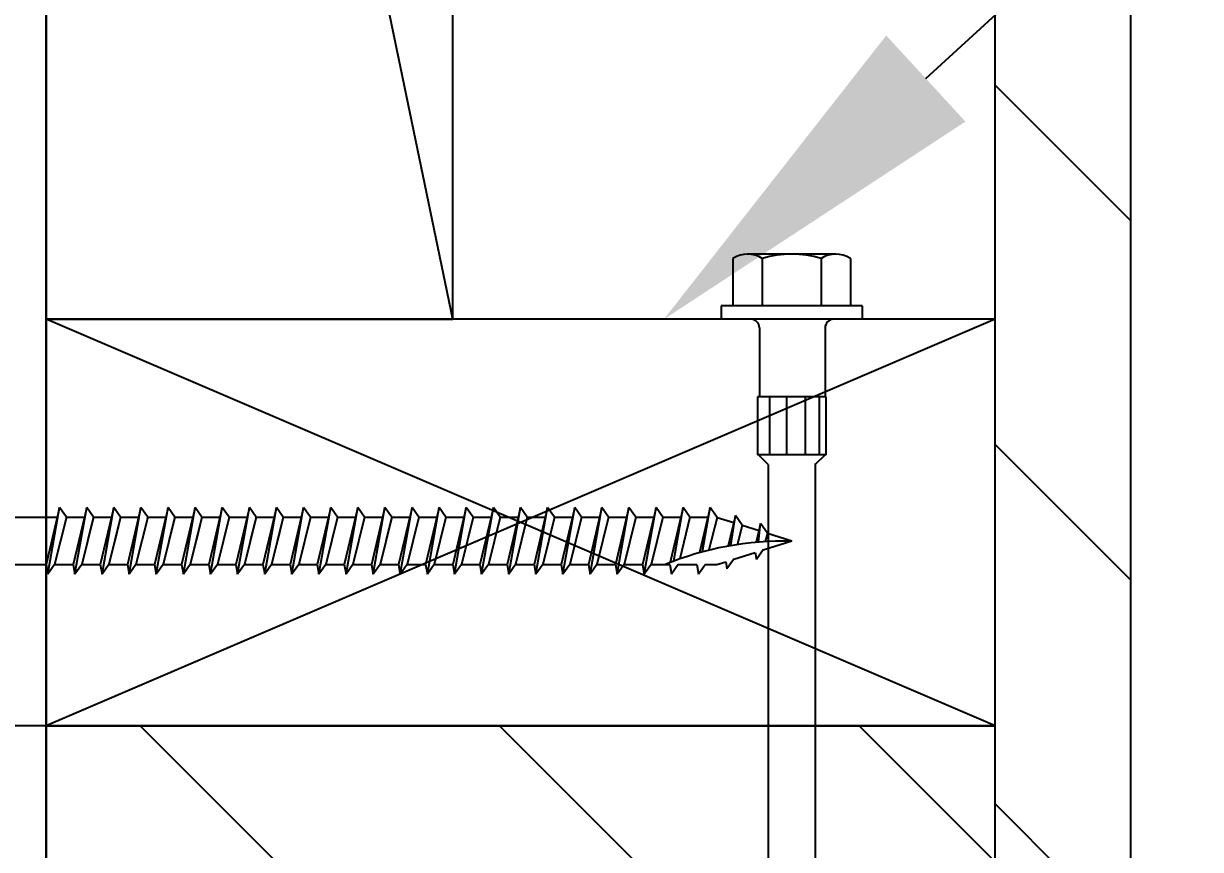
# Model space of a CAD drawing. Header units: inches. Extents: x -2661 to 42767, y -1222 to 9099.
# Drawn here: x -2323.589 to -2319.248, y 2657.049 to 2660.097 of the extents above; entities that cross this region are included whole.
import ezdxf
from ezdxf import colors
from ezdxf.entities.mleader import LeaderData, LeaderLine
from ezdxf.math import Vec2, Vec3

# ---------------------------------------------------------------- set-up
doc = ezdxf.new("R2010")
doc.units = ezdxf.units.IN
doc.header["$LTSCALE"] = 12
doc.header["$MEASUREMENT"] = 0
doc.linetypes.add('HIDDEN2', pattern=[0.1875, 0.125, -0.0625])
doc.layers.get('0').update_dxf_attribs({"linetype": 'CONTINUOUS'})
for name, color, linetype in [('S-ANNO-NOTE', 4, 'CONTINUOUS'), ('S-EXISTING', 1, 'CONTINUOUS'), ('S-FASTENERS', 2, 'CONTINUOUS'), ('S-SIMPSON', 2, 'CONTINUOUS'), ('S-WOOD', 3, 'CONTINUOUS')]:
    doc.layers.add(name, color=color, linetype=linetype)
doc.styles.add('Arial', font='arial.ttf', dxfattribs={"width": 0.85})
pattern_1 = [(135, (-2327.713, 2656.7556), (-0.66291, -0.66291), [])]

# ---------------------------------------------------------------- blocks, each defined once
blk = doc.blocks.new('SDS.25X5-f')
at = {"layer": 'S-SIMPSON'}
for p, q in [((-0.2165, 0.2244), (-0.2165, 0.05)), ((0.1624, 0.24), (-0.1624, 0.24)), ((-0.1083, 0.2244), (-0.1083, 0.05)), ((0.1083, 0.2244), (0.1083, 0.05)), ((0.2165, 0.2244), (0.2165, 0.05)), ((0.26, 0.05), (-0.26, 0.05)), ((-0.26, 0.05), (-0.26, 0)), ((0.26, 0.05), (0.26, 0)), ((0.26, 0), (-0.26, 0)), ((-0.1259, -0.286), (-0.1259, -0.5)), ((0.1259, -0.286), (-0.1259, -0.286)), ((-0.0823, -0.286), (-0.0823, -0.5)), ((-0.0192, -0.286), (-0.0192, -0.5)), ((0.0494, -0.286), (0.0494, -0.5)), ((0.1018, -0.286), (0.1018, -0.5)), ((0.1259, -0.286), (0.1259, -0.5)), ((0.1276, -0.5), (-0.1242, -0.5)), ((-0.087, -0.536), (-0.123, -0.5)), ((0.123, -0.5), (0.087, -0.536)), ((-0.087, -0.536), (-0.087, -2.2912)), ((0.087, -0.5316), (0.087, -2.25)), ((0.087, -0.5316), (0.087, -2.25)), ((-0.087, -0.5749), (-0.087, -2.2912))]:
    blk.add_line(p, q, dxfattribs=at)
for points in [[(-0.1187, -0.0312), (-0.1187, -0.286)], [(0.123, -0.0312), (0.123, -0.286)], [(0, -0.5), (-0.1259, -0.5)]]:
    blk.add_lwpolyline(points, dxfattribs=at)
for centre, radius, start, end in [((-0.1624, 0.1384), 0.1016, 57.7958, 122.2042), ((0, -0.1428), 0.3828, 73.5736, 106.4264), ((0.1624, 0.1384), 0.1016, 57.7958, 122.2042), ((-0.15, -0.0312), 0.0312, 0, 90), ((0.1543, -0.0312), 0.0312, 90, 180)]:
    blk.add_arc(centre, radius, start, end, dxfattribs=at)
blk = doc.blocks.new('*U1288')
at = {"layer": 'S-FASTENERS'}
blk.add_blockref('SDS.25X5-f', (0, 0), dxfattribs=at)
blk = doc.blocks.new('SDS.25X4.5-f')
at = {"layer": 'S-SIMPSON'}
for p, q in [((-0.087, -0.536), (-0.087, -1.7912)), ((0.087, -0.5316), (0.087, -1.75)), ((0.087, -0.5316), (0.087, -1.75)), ((-0.087, -0.5749), (-0.087, -1.7912)), ((0.087, -1.6816), (0.087, -1.75)), ((0.087, -1.6816), (0.087, -1.75)), ((-0.087, -1.7249), (-0.087, -1.7912)), ((-0.087, -1.7249), (-0.087, -1.7912)), ((-0.087, -1.7249), (-0.087, -1.7912))]:
    blk.add_line(p, q, dxfattribs=at)
at = {"layer": 'S-SIMPSON', "color": 1}
for p, q in [((-0.123, -1.7997), (0.087, -1.75)), ((-0.123, -1.7997), (0.087, -1.75)), ((-0.123, -1.7997), (0.087, -1.75)), ((0.123, -1.7563), (-0.123, -1.7997)), ((0.123, -1.7563), (-0.123, -1.7997)), ((0.123, -1.7563), (-0.123, -1.7997)), ((0.087, -1.75), (0.123, -1.7563)), ((0.087, -1.75), (0.123, -1.7563)), ((0.087, -1.75), (0.123, -1.7563)), ((0.087, -1.7816), (0.123, -1.7563)), ((0.087, -1.7816), (0.123, -1.7563)), ((0.087, -1.7816), (0.123, -1.7563)), ((-0.087, -1.8249), (-0.123, -1.7997)), ((-0.087, -1.8249), (-0.123, -1.7997)), ((-0.087, -1.8249), (-0.123, -1.7997)), ((-0.087, -1.8249), (0.087, -1.7816)), ((-0.087, -1.8249), (0.087, -1.7816)), ((-0.087, -1.8249), (0.087, -1.7816)), ((0.087, -1.7816), (0.087, -1.85)), ((0.087, -1.7816), (0.087, -1.85)), ((0.087, -1.7816), (0.087, -1.85)), ((0.087, -1.7816), (0.087, -1.85)), ((0.087, -1.7816), (0.087, -1.85)), ((0.087, -1.7816), (0.087, -1.85)), ((-0.123, -1.8997), (0.087, -1.85)), ((-0.123, -1.8997), (0.087, -1.85)), ((-0.123, -1.8997), (0.087, -1.85)), ((-0.123, -1.8997), (0.087, -1.85)), ((0.123, -1.8563), (-0.123, -1.8997)), ((0.123, -1.8563), (-0.123, -1.8997)), ((0.123, -1.8563), (-0.123, -1.8997)), ((0.123, -1.8563), (-0.123, -1.8997)), ((-0.087, -1.8249), (-0.087, -1.8912)), ((-0.087, -1.8249), (-0.087, -1.8912)), ((-0.087, -1.8249), (-0.087, -1.8912)), ((-0.087, -1.8249), (-0.087, -1.8912)), ((-0.087, -1.8249), (-0.087, -1.8912)), ((-0.087, -1.8249), (-0.087, -1.8912)), ((0.087, -1.85), (0.123, -1.8563)), ((0.087, -1.85), (0.123, -1.8563)), ((0.087, -1.85), (0.123, -1.8563)), ((0.087, -1.85), (0.123, -1.8563)), ((0.087, -1.8816), (0.123, -1.8563)), ((0.087, -1.8816), (0.123, -1.8563)), ((0.087, -1.8816), (0.123, -1.8563)), ((0.087, -1.8816), (0.123, -1.8563)), ((-0.087, -1.9249), (-0.123, -1.8997)), ((-0.087, -1.9249), (-0.123, -1.8997)), ((-0.087, -1.9249), (-0.123, -1.8997)), ((-0.087, -1.9249), (-0.123, -1.8997)), ((-0.087, -1.9249), (-0.123, -1.8997)), ((-0.087, -1.9249), (0.087, -1.8816)), ((-0.087, -1.9249), (0.087, -1.8816)), ((-0.087, -1.9249), (0.087, -1.8816)), ((-0.087, -1.9249), (0.087, -1.8816)), ((-0.087, -1.9249), (0, -1.9032)), ((0.087, -1.8816), (0.087, -1.95)), ((0.087, -1.8816), (0.087, -1.95)), ((0.087, -1.8816), (0.087, -1.95)), ((0.087, -1.8816), (0.087, -1.95)), ((0.087, -1.8816), (0.087, -1.95)), ((0.087, -1.8816), (0.087, -1.95)), ((0.087, -1.8816), (0.087, -1.95)), ((0.087, -1.8816), (0.087, -1.95)), ((0.087, -1.8816), (0.087, -1.95)), ((0.087, -1.8816), (0.087, -1.95)), ((-0.123, -1.9997), (0.087, -1.95)), ((-0.123, -1.9997), (0.087, -1.95)), ((-0.123, -1.9997), (0.087, -1.95)), ((-0.123, -1.9997), (0.087, -1.95)), ((-0.123, -1.9997), (0.087, -1.95)), ((-0.123, -1.9997), (0.087, -1.95)), ((-0.123, -1.9997), (0.087, -1.95)), ((-0.123, -1.9997), (0.087, -1.95)), ((-0.087, -1.9249), (-0.087, -1.9912)), ((-0.087, -1.9249), (-0.087, -1.9912)), ((-0.087, -1.9249), (-0.087, -1.9912)), ((-0.087, -1.9249), (-0.087, -1.9912)), ((-0.087, -1.9249), (-0.087, -1.9912)), ((-0.087, -1.9249), (-0.087, -1.9912)), ((-0.087, -1.9249), (-0.087, -1.9912)), ((-0.087, -1.9249), (-0.087, -1.9912)), ((-0.087, -1.9249), (-0.087, -1.9912)), ((-0.087, -1.9249), (-0.087, -1.9912)), ((-0.087, -1.9249), (-0.087, -1.9912)), ((-0.087, -1.9249), (-0.087, -1.9912)), ((-0.087, -1.9912), (0.087, -1.95)), ((0.087, -1.95), (0.123, -1.9563)), ((0.087, -1.95), (0.123, -1.9563)), ((0.087, -1.95), (0.123, -1.9563)), ((0.087, -1.95), (0.123, -1.9563)), ((0.087, -1.95), (0.123, -1.9563)), ((0.087, -1.95), (0.123, -1.9563)), ((0.087, -1.95), (0.123, -1.9563)), ((0.087, -1.95), (0.123, -1.9563)), ((0.087, -1.95), (0.123, -1.9563)), ((0.123, -1.9563), (-0.123, -1.9997)), ((0.123, -1.9563), (-0.123, -1.9997)), ((0.123, -1.9563), (-0.123, -1.9997)), ((0.123, -1.9563), (-0.123, -1.9997)), ((0.123, -1.9563), (-0.123, -1.9997)), ((0.123, -1.9563), (-0.123, -1.9997)), ((0.123, -1.9563), (-0.123, -1.9997)), ((0.123, -1.9563), (-0.123, -1.9997)), ((0.123, -1.9563), (-0.123, -1.9997)), ((-0.087, -2.0249), (0.087, -1.9816)), ((-0.087, -2.0249), (0.087, -1.9816)), ((-0.087, -2.0249), (0.087, -1.9816)), ((-0.087, -2.0249), (0.087, -1.9816)), ((-0.087, -2.0249), (0.087, -1.9816)), ((-0.087, -2.0249), (0.087, -1.9816)), ((-0.087, -2.0249), (0.087, -1.9816)), ((-0.087, -2.0249), (0.087, -1.9816)), ((-0.087, -2.0249), (0.087, -1.9816)), ((0.087, -1.9816), (0.123, -1.9563)), ((0.087, -1.9816), (0.123, -1.9563)), ((0.087, -1.9816), (0.123, -1.9563)), ((0.087, -1.9816), (0.123, -1.9563)), ((0.087, -1.9816), (0.123, -1.9563)), ((0.087, -1.9816), (0.123, -1.9563)), ((0.087, -1.9816), (0.123, -1.9563)), ((0.087, -1.9816), (0.123, -1.9563)), ((0.087, -1.9816), (0.123, -1.9563)), ((0.087, -1.9816), (0.087, -2.05)), ((0.087, -1.9816), (0.087, -2.05)), ((0.087, -1.9816), (0.087, -2.05)), ((0.087, -1.9816), (0.087, -2.05)), ((0.087, -1.9816), (0.087, -2.05)), ((0.087, -1.9816), (0.087, -2.05)), ((0.087, -1.9816), (0.087, -2.05)), ((0.087, -1.9816), (0.087, -2.05)), ((0.087, -1.9816), (0.087, -2.05)), ((0.087, -1.9816), (0.087, -2.05)), ((0.087, -1.9816), (0.087, -2.05)), ((0.087, -1.9816), (0.087, -2.05)), ((0.087, -1.9816), (0.087, -2.05)), ((-0.087, -2.0249), (-0.123, -1.9997)), ((-0.087, -2.0249), (-0.123, -1.9997)), ((-0.087, -2.0249), (-0.123, -1.9997)), ((-0.087, -2.0249), (-0.123, -1.9997)), ((-0.087, -2.0249), (-0.123, -1.9997)), ((-0.087, -2.0249), (-0.123, -1.9997)), ((-0.087, -2.0249), (-0.123, -1.9997)), ((-0.087, -2.0249), (-0.123, -1.9997)), ((-0.087, -2.0249), (-0.123, -1.9997)), ((-0.087, -2.0249), (-0.123, -1.9997)), ((-0.087, -2.0249), (-0.123, -1.9997)), ((-0.087, -2.0249), (-0.123, -1.9997)), ((-0.087, -2.0249), (-0.123, -1.9997)), ((-0.087, -2.0249), (0.013, -2)), ((-0.087, -2.0249), (0.013, -2)), ((-0.087, -2.0249), (0.013, -2)), ((-0.087, -2.0249), (0, -2.0032)), ((-0.087, -2.0249), (-0.087, -2.0912)), ((-0.087, -2.0249), (-0.087, -2.0912)), ((-0.087, -2.0249), (-0.087, -2.0912)), ((-0.087, -2.0249), (-0.087, -2.0912)), ((-0.087, -2.0249), (-0.087, -2.0912)), ((-0.087, -2.0249), (-0.087, -2.0912)), ((-0.087, -2.0249), (-0.087, -2.0912)), ((-0.087, -2.0249), (-0.087, -2.0912)), ((-0.087, -2.0249), (-0.087, -2.0912)), ((-0.087, -2.0249), (-0.087, -2.0912)), ((-0.087, -2.0249), (-0.087, -2.0912)), ((-0.123, -2.0997), (0.087, -2.05)), ((-0.123, -2.0997), (0.087, -2.05)), ((-0.123, -2.0997), (0.087, -2.05)), ((-0.123, -2.0997), (0.087, -2.05)), ((-0.123, -2.0997), (0.087, -2.05)), ((-0.123, -2.0997), (0.087, -2.05)), ((-0.123, -2.0997), (0.087, -2.05)), ((-0.123, -2.0997), (0.087, -2.05)), ((-0.123, -2.0997), (0.087, -2.05)), ((0.123, -2.0563), (-0.123, -2.0997)), ((0.123, -2.0563), (-0.123, -2.0997)), ((0.123, -2.0563), (-0.123, -2.0997)), ((0.123, -2.0563), (-0.123, -2.0997)), ((0.123, -2.0563), (-0.123, -2.0997)), ((0.123, -2.0563), (-0.123, -2.0997)), ((0.123, -2.0563), (-0.123, -2.0997)), ((0.123, -2.0563), (-0.123, -2.0997)), ((0.123, -2.0563), (-0.123, -2.0997)), ((-0.087, -2.1249), (0.087, -2.0816)), ((-0.087, -2.1249), (0.087, -2.0816)), ((-0.087, -2.1249), (0.087, -2.0816)), ((-0.087, -2.1249), (0.087, -2.0816)), ((-0.087, -2.1249), (0.087, -2.0816)), ((-0.087, -2.1249), (0.087, -2.0816)), ((-0.087, -2.1249), (0.087, -2.0816)), ((-0.087, -2.1249), (0.087, -2.0816)), ((-0.087, -2.1249), (0.087, -2.0816)), ((0.087, -2.05), (0.123, -2.0563)), ((0.087, -2.05), (0.123, -2.0563)), ((0.087, -2.05), (0.123, -2.0563)), ((0.087, -2.05), (0.123, -2.0563)), ((0.087, -2.05), (0.123, -2.0563)), ((0.087, -2.05), (0.123, -2.0563)), ((0.087, -2.05), (0.123, -2.0563)), ((0.087, -2.05), (0.123, -2.0563)), ((0.087, -2.05), (0.123, -2.0563)), ((0.087, -2.0816), (0.123, -2.0563)), ((0.087, -2.0816), (0.123, -2.0563)), ((0.087, -2.0816), (0.123, -2.0563)), ((0.087, -2.0816), (0.123, -2.0563)), ((0.087, -2.0816), (0.123, -2.0563)), ((0.087, -2.0816), (0.123, -2.0563)), ((0.087, -2.0816), (0.123, -2.0563)), ((0.087, -2.0816), (0.123, -2.0563)), ((0.087, -2.0816), (0.123, -2.0563)), ((0.087, -2.0816), (0.087, -2.15)), ((0.087, -2.0816), (0.087, -2.15)), ((0.087, -2.0816), (0.087, -2.15)), ((0.087, -2.0816), (0.087, -2.15)), ((0.087, -2.0816), (0.087, -2.15)), ((0.087, -2.0816), (0.087, -2.15)), ((0.087, -2.0816), (0.087, -2.15)), ((0.087, -2.0816), (0.087, -2.15)), ((0.087, -2.0816), (0.087, -2.15)), ((0.087, -2.0816), (0.087, -2.15)), ((0.087, -2.0816), (0.087, -2.15)), ((-0.087, -2.1249), (-0.123, -2.0997)), ((-0.087, -2.1249), (-0.123, -2.0997)), ((-0.087, -2.1249), (-0.123, -2.0997)), ((-0.087, -2.1249), (-0.123, -2.0997)), ((-0.087, -2.1249), (-0.123, -2.0997)), ((-0.087, -2.1249), (-0.123, -2.0997)), ((-0.087, -2.1249), (-0.123, -2.0997)), ((-0.087, -2.1249), (-0.123, -2.0997)), ((-0.087, -2.1249), (-0.123, -2.0997)), ((-0.087, -2.1249), (-0.087, -2.1912)), ((-0.087, -2.1249), (-0.087, -2.1912)), ((-0.087, -2.1249), (-0.087, -2.1912)), ((-0.087, -2.1249), (-0.087, -2.1912)), ((-0.087, -2.1249), (-0.087, -2.1912)), ((-0.087, -2.1249), (-0.087, -2.1912)), ((-0.087, -2.1249), (-0.087, -2.1912)), ((-0.087, -2.1249), (-0.087, -2.1912)), ((-0.087, -2.1249), (-0.087, -2.1912)), ((-0.087, -2.1249), (-0.087, -2.1912)), ((-0.087, -2.1249), (-0.087, -2.1912)), ((-0.123, -2.1997), (0.087, -2.15)), ((-0.123, -2.1997), (0.087, -2.15)), ((-0.123, -2.1997), (0.087, -2.15)), ((-0.123, -2.1997), (0.087, -2.15)), ((-0.123, -2.1997), (0.087, -2.15)), ((-0.123, -2.1997), (0.087, -2.15)), ((-0.123, -2.1997), (0.087, -2.15)), ((-0.123, -2.1997), (0.087, -2.15)), ((-0.123, -2.1997), (0.087, -2.15)), ((-0.123, -2.1997), (0.087, -2.15)), ((-0.123, -2.1997), (0.087, -2.15)), ((0.123, -2.1563), (-0.123, -2.1997)), ((0.123, -2.1563), (-0.123, -2.1997)), ((0.123, -2.1563), (-0.123, -2.1997)), ((0.123, -2.1563), (-0.123, -2.1997)), ((0.123, -2.1563), (-0.123, -2.1997)), ((0.123, -2.1563), (-0.123, -2.1997)), ((0.123, -2.1563), (-0.123, -2.1997)), ((0.123, -2.1563), (-0.123, -2.1997)), ((0.123, -2.1563), (-0.123, -2.1997)), ((0.123, -2.1563), (-0.123, -2.1997)), ((0.123, -2.1563), (-0.123, -2.1997)), ((0.087, -2.15), (0.123, -2.1563)), ((0.087, -2.15), (0.123, -2.1563)), ((0.087, -2.15), (0.123, -2.1563)), ((0.087, -2.15), (0.123, -2.1563)), ((0.087, -2.15), (0.123, -2.1563)), ((0.087, -2.15), (0.123, -2.1563)), ((0.087, -2.15), (0.123, -2.1563)), ((0.087, -2.15), (0.123, -2.1563)), ((0.087, -2.15), (0.123, -2.1563)), ((0.087, -2.15), (0.123, -2.1563)), ((0.087, -2.15), (0.123, -2.1563)), ((0.087, -2.1816), (0.123, -2.1563)), ((0.087, -2.1816), (0.123, -2.1563)), ((0.087, -2.1816), (0.123, -2.1563)), ((0.087, -2.1816), (0.123, -2.1563)), ((0.087, -2.1816), (0.123, -2.1563)), ((0.087, -2.1816), (0.123, -2.1563)), ((0.087, -2.1816), (0.123, -2.1563)), ((0.087, -2.1816), (0.123, -2.1563)), ((0.087, -2.1816), (0.123, -2.1563)), ((0.087, -2.1816), (0.123, -2.1563)), ((0.087, -2.1816), (0.123, -2.1563)), ((-0.087, -2.2249), (-0.123, -2.1997)), ((-0.087, -2.2249), (-0.123, -2.1997)), ((-0.087, -2.2249), (-0.123, -2.1997)), ((-0.087, -2.2249), (-0.123, -2.1997)), ((-0.087, -2.2249), (-0.123, -2.1997)), ((-0.087, -2.2249), (-0.123, -2.1997)), ((-0.087, -2.2249), (-0.123, -2.1997)), ((-0.087, -2.2249), (-0.123, -2.1997)), ((-0.087, -2.2249), (-0.123, -2.1997)), ((-0.087, -2.2249), (-0.123, -2.1997)), ((-0.087, -2.2249), (-0.123, -2.1997)), ((-0.087, -2.2249), (-0.123, -2.1997)), ((-0.087, -2.2249), (-0.123, -2.1997)), ((-0.087, -2.2249), (0.087, -2.1816)), ((-0.087, -2.2249), (0.087, -2.1816)), ((-0.087, -2.2249), (0.087, -2.1816)), ((-0.087, -2.2249), (0.087, -2.1816)), ((-0.087, -2.2249), (0.087, -2.1816)), ((-0.087, -2.2249), (0.087, -2.1816)), ((-0.087, -2.2249), (0.087, -2.1816)), ((-0.087, -2.2249), (0.087, -2.1816)), ((-0.087, -2.2249), (0.087, -2.1816)), ((-0.087, -2.2249), (0.087, -2.1816)), ((-0.087, -2.2249), (0.087, -2.1816)), ((-0.087, -2.2249), (0, -2.2032)), ((-0.087, -2.2249), (0, -2.2032)), ((0.087, -2.1816), (0.087, -2.25)), ((0.087, -2.1816), (0.087, -2.25)), ((0.087, -2.1816), (0.087, -2.25)), ((0.087, -2.1816), (0.087, -2.25)), ((0.087, -2.1816), (0.087, -2.25)), ((0.087, -2.1816), (0.087, -2.25)), ((0.087, -2.1816), (0.087, -2.25)), ((0.087, -2.1816), (0.087, -2.25)), ((-0.123, -2.2997), (0.087, -2.25)), ((-0.123, -2.2997), (0.087, -2.25)), ((-0.123, -2.2997), (0.087, -2.25)), ((-0.123, -2.2997), (0.087, -2.25)), ((-0.123, -2.2997), (0.087, -2.25)), ((-0.123, -2.2997), (0.087, -2.25)), ((-0.123, -2.2997), (0.087, -2.25)), ((-0.123, -2.2997), (0.087, -2.25)), ((0.123, -2.2563), (-0.123, -2.2997)), ((0.123, -2.2563), (-0.123, -2.2997)), ((0.123, -2.2563), (-0.123, -2.2997)), ((0.123, -2.2563), (-0.123, -2.2997)), ((0.123, -2.2563), (-0.123, -2.2997)), ((0.123, -2.2563), (-0.123, -2.2997)), ((0.123, -2.2563), (-0.123, -2.2997)), ((0.123, -2.2563), (-0.123, -2.2997)), ((0.123, -2.2563), (-0.123, -2.2997)), ((-0.087, -2.2249), (-0.087, -2.2912)), ((-0.087, -2.2249), (-0.087, -2.2912)), ((-0.087, -2.2249), (-0.087, -2.2912)), ((-0.087, -2.2249), (-0.087, -2.2912)), ((-0.087, -2.2249), (-0.087, -2.2912)), ((-0.087, -2.2249), (-0.087, -2.2912)), ((-0.087, -2.2249), (-0.087, -2.2912)), ((-0.087, -2.2249), (-0.087, -2.2912)), ((-0.087, -2.2249), (-0.087, -2.2912)), ((-0.087, -2.2249), (-0.087, -2.2912)), ((-0.087, -2.2912), (0.087, -2.25)), ((0.087, -2.25), (0.123, -2.2563)), ((0.087, -2.25), (0.123, -2.2563)), ((0.087, -2.25), (0.123, -2.2563)), ((0.087, -2.25), (0.123, -2.2563)), ((0.087, -2.25), (0.123, -2.2563)), ((0.087, -2.25), (0.123, -2.2563)), ((0.087, -2.25), (0.123, -2.2563)), ((0.087, -2.25), (0.123, -2.2563)), ((0.087, -2.25), (0.123, -2.2563)), ((0.087, -2.2816), (0.123, -2.2563)), ((0.087, -2.2816), (0.123, -2.2563)), ((0.087, -2.2816), (0.123, -2.2563)), ((0.087, -2.2816), (0.123, -2.2563)), ((0.087, -2.2816), (0.123, -2.2563)), ((0.087, -2.2816), (0.123, -2.2563)), ((0.087, -2.2816), (0.123, -2.2563)), ((0.087, -2.2816), (0.123, -2.2563)), ((0.087, -2.2816), (0.123, -2.2563)), ((-0.087, -2.3249), (-0.123, -2.2997)), ((-0.087, -2.3249), (-0.123, -2.2997)), ((-0.087, -2.3249), (-0.123, -2.2997)), ((-0.087, -2.3249), (-0.123, -2.2997)), ((-0.087, -2.3249), (-0.123, -2.2997)), ((-0.087, -2.3249), (-0.123, -2.2997)), ((-0.087, -2.3249), (-0.123, -2.2997)), ((-0.087, -2.3249), (-0.123, -2.2997)), ((-0.087, -2.3249), (-0.123, -2.2997)), ((-0.087, -2.3249), (-0.123, -2.2997)), ((-0.087, -2.3249), (0.087, -2.2816)), ((-0.087, -2.3249), (0.087, -2.2816)), ((-0.087, -2.3249), (0.087, -2.2816)), ((-0.087, -2.3249), (0.087, -2.2816)), ((-0.087, -2.3249), (0.087, -2.2816)), ((-0.087, -2.3249), (0.087, -2.2816)), ((-0.087, -2.3249), (0.087, -2.2816)), ((-0.087, -2.3249), (0.087, -2.2816)), ((-0.087, -2.3249), (0.087, -2.2816)), ((0.087, -2.2816), (0.087, -2.35)), ((0.087, -2.2816), (0.087, -2.35)), ((0.087, -2.2816), (0.087, -2.35)), ((0.087, -2.2816), (0.087, -2.35)), ((0.087, -2.2816), (0.087, -2.35)), ((0.087, -2.2816), (0.087, -2.35)), ((0.087, -2.2816), (0.087, -2.35)), ((0.087, -2.2816), (0.087, -2.35)), ((0.087, -2.2816), (0.087, -2.35)), ((-0.087, -2.3249), (0, -2.3032)), ((-0.087, -2.3249), (-0.087, -2.3912)), ((-0.087, -2.3249), (-0.087, -2.3912)), ((-0.087, -2.3249), (-0.087, -2.3912)), ((-0.087, -2.3249), (-0.087, -2.3912)), ((-0.087, -2.3249), (-0.087, -2.3912)), ((-0.087, -2.3249), (-0.087, -2.3912)), ((-0.087, -2.3249), (-0.087, -2.3912)), ((-0.087, -2.3249), (-0.087, -2.3912)), ((-0.123, -2.3997), (0.087, -2.35)), ((-0.123, -2.3997), (0.087, -2.35)), ((-0.123, -2.3997), (0.087, -2.35)), ((-0.123, -2.3997), (0.087, -2.35)), ((-0.123, -2.3997), (0.087, -2.35)), ((-0.123, -2.3997), (0.087, -2.35)), ((0.123, -2.3563), (-0.123, -2.3997)), ((0.123, -2.3563), (-0.123, -2.3997)), ((0.123, -2.3563), (-0.123, -2.3997)), ((0.123, -2.3563), (-0.123, -2.3997)), ((0.123, -2.3563), (-0.123, -2.3997)), ((0.123, -2.3563), (-0.123, -2.3997)), ((-0.087, -2.4249), (0.087, -2.3816)), ((-0.087, -2.4249), (0.087, -2.3816)), ((-0.087, -2.4249), (0.087, -2.3816)), ((-0.087, -2.4249), (0.087, -2.3816)), ((-0.087, -2.4249), (0.087, -2.3816)), ((-0.087, -2.4249), (0.087, -2.3816)), ((0.087, -2.35), (0.123, -2.3563)), ((0.087, -2.35), (0.123, -2.3563)), ((0.087, -2.35), (0.123, -2.3563)), ((0.087, -2.35), (0.123, -2.3563)), ((0.087, -2.35), (0.123, -2.3563)), ((0.087, -2.35), (0.123, -2.3563)), ((0.087, -2.3816), (0.123, -2.3563)), ((0.087, -2.3816), (0.123, -2.3563)), ((0.087, -2.3816), (0.123, -2.3563)), ((0.087, -2.3816), (0.123, -2.3563)), ((0.087, -2.3816), (0.123, -2.3563)), ((0.087, -2.3816), (0.123, -2.3563)), ((0.087, -2.3816), (0.087, -2.45)), ((0.087, -2.3816), (0.087, -2.45)), ((0.087, -2.3816), (0.087, -2.45)), ((0.087, -2.3816), (0.087, -2.45)), ((0.087, -2.3816), (0.087, -2.45)), ((0.087, -2.3816), (0.087, -2.45)), ((0.087, -2.3816), (0.087, -2.45)), ((-0.087, -2.4249), (-0.123, -2.3997)), ((-0.087, -2.4249), (-0.123, -2.3997)), ((-0.087, -2.4249), (-0.123, -2.3997)), ((-0.087, -2.4249), (-0.123, -2.3997)), ((-0.087, -2.4249), (-0.123, -2.3997)), ((-0.087, -2.4249), (-0.123, -2.3997)), ((-0.087, -2.4249), (-0.087, -2.4912)), ((-0.087, -2.4249), (-0.087, -2.4912)), ((-0.087, -2.4249), (-0.087, -2.4912)), ((-0.087, -2.4249), (-0.087, -2.4912)), ((-0.087, -2.4249), (-0.087, -2.4912)), ((-0.087, -2.4249), (-0.087, -2.4912)), ((-0.087, -2.4249), (-0.087, -2.4912)), ((-0.123, -2.4997), (0.087, -2.45)), ((-0.123, -2.4997), (0.087, -2.45)), ((-0.123, -2.4997), (0.087, -2.45)), ((-0.123, -2.4997), (0.087, -2.45)), ((-0.123, -2.4997), (0.087, -2.45)), ((-0.123, -2.4997), (0.087, -2.45)), ((-0.123, -2.4997), (0.087, -2.45)), ((0.123, -2.4563), (-0.123, -2.4997)), ((0.123, -2.4563), (-0.123, -2.4997)), ((0.123, -2.4563), (-0.123, -2.4997)), ((0.123, -2.4563), (-0.123, -2.4997)), ((0.123, -2.4563), (-0.123, -2.4997)), ((0.123, -2.4563), (-0.123, -2.4997)), ((0.123, -2.4563), (-0.123, -2.4997)), ((0.087, -2.45), (0.123, -2.4563)), ((0.087, -2.45), (0.123, -2.4563)), ((0.087, -2.45), (0.123, -2.4563)), ((0.087, -2.45), (0.123, -2.4563)), ((0.087, -2.45), (0.123, -2.4563)), ((0.087, -2.45), (0.123, -2.4563)), ((0.087, -2.45), (0.123, -2.4563)), ((0.087, -2.4816), (0.123, -2.4563)), ((0.087, -2.4816), (0.123, -2.4563)), ((0.087, -2.4816), (0.123, -2.4563)), ((0.087, -2.4816), (0.123, -2.4563)), ((0.087, -2.4816), (0.123, -2.4563)), ((0.087, -2.4816), (0.123, -2.4563)), ((0.087, -2.4816), (0.123, -2.4563)), ((-0.087, -2.5249), (-0.123, -2.4997)), ((-0.087, -2.5249), (-0.123, -2.4997)), ((-0.087, -2.5249), (-0.123, -2.4997)), ((-0.087, -2.5249), (-0.123, -2.4997)), ((-0.087, -2.5249), (-0.123, -2.4997)), ((-0.087, -2.5249), (-0.123, -2.4997)), ((-0.087, -2.5249), (-0.123, -2.4997)), ((-0.087, -2.5249), (-0.123, -2.4997)), ((-0.087, -2.5249), (0.087, -2.4816)), ((-0.087, -2.5249), (0.087, -2.4816)), ((-0.087, -2.5249), (0.087, -2.4816)), ((-0.087, -2.5249), (0.087, -2.4816)), ((-0.087, -2.5249), (0.087, -2.4816)), ((-0.087, -2.5249), (0.087, -2.4816)), ((-0.087, -2.5249), (0.087, -2.4816)), ((-0.087, -2.5249), (0, -2.5032)), ((0.087, -2.4816), (0.087, -2.55)), ((0.087, -2.4816), (0.087, -2.55)), ((0.087, -2.4816), (0.087, -2.55)), ((0.087, -2.4816), (0.087, -2.55)), ((0.087, -2.4816), (0.087, -2.55)), ((0.087, -2.4816), (0.087, -2.55)), ((0.087, -2.4816), (0.087, -2.55)), ((0.087, -2.4816), (0.087, -2.55)), ((0.087, -2.4816), (0.087, -2.55)), ((0.087, -2.4816), (0.087, -2.55)), ((0.087, -2.4816), (0.087, -2.55)), ((0.087, -2.4816), (0.087, -2.55)), ((0.087, -2.4816), (0.087, -2.55)), ((0.087, -2.4816), (0.087, -2.55)), ((-0.123, -2.5997), (0.087, -2.55)), ((-0.123, -2.5997), (0.087, -2.55)), ((-0.123, -2.5997), (0.087, -2.55)), ((-0.123, -2.5997), (0.087, -2.55)), ((-0.123, -2.5997), (0.087, -2.55)), ((-0.123, -2.5997), (0.087, -2.55)), ((0.123, -2.5563), (-0.123, -2.5997)), ((0.123, -2.5563), (-0.123, -2.5997)), ((0.123, -2.5563), (-0.123, -2.5997)), ((0.123, -2.5563), (-0.123, -2.5997)), ((0.123, -2.5563), (-0.123, -2.5997)), ((0.123, -2.5563), (-0.123, -2.5997)), ((-0.087, -2.5249), (-0.087, -2.5912)), ((-0.087, -2.5249), (-0.087, -2.5912)), ((-0.087, -2.5249), (-0.087, -2.5912)), ((-0.087, -2.5249), (-0.087, -2.5912)), ((-0.087, -2.5249), (-0.087, -2.5912)), ((-0.087, -2.5249), (-0.087, -2.5912)), ((-0.087, -2.5249), (-0.087, -2.5912)), ((-0.087, -2.5249), (-0.087, -2.5912)), ((0.087, -2.55), (0.123, -2.5563)), ((0.087, -2.55), (0.123, -2.5563)), ((0.087, -2.55), (0.123, -2.5563)), ((0.087, -2.55), (0.123, -2.5563)), ((0.087, -2.55), (0.123, -2.5563)), ((0.087, -2.55), (0.123, -2.5563)), ((0.087, -2.5816), (0.123, -2.5563)), ((0.087, -2.5816), (0.123, -2.5563)), ((0.087, -2.5816), (0.123, -2.5563)), ((0.087, -2.5816), (0.123, -2.5563)), ((0.087, -2.5816), (0.123, -2.5563)), ((0.087, -2.5816), (0.123, -2.5563)), ((-0.087, -2.6249), (-0.123, -2.5997)), ((-0.087, -2.6249), (-0.123, -2.5997)), ((-0.087, -2.6249), (-0.123, -2.5997)), ((-0.087, -2.6249), (-0.123, -2.5997)), ((-0.087, -2.6249), (-0.123, -2.5997)), ((-0.087, -2.6249), (-0.123, -2.5997)), ((-0.087, -2.6249), (-0.123, -2.5997)), ((-0.087, -2.6249), (0.087, -2.5816)), ((-0.087, -2.6249), (0.087, -2.5816)), ((-0.087, -2.6249), (0.087, -2.5816)), ((-0.087, -2.6249), (0.087, -2.5816)), ((-0.087, -2.6249), (0.087, -2.5816)), ((-0.087, -2.6249), (0.087, -2.5816)), ((-0.087, -2.6249), (0, -2.6032)), ((0.087, -2.5816), (0.087, -2.65)), ((0.087, -2.5816), (0.087, -2.65)), ((0.087, -2.5816), (0.087, -2.65)), ((0.087, -2.5816), (0.087, -2.65)), ((0.087, -2.5816), (0.087, -2.65)), ((0.087, -2.5816), (0.087, -2.65)), ((0.087, -2.5816), (0.087, -2.65)), ((-0.087, -2.6249), (-0.087, -2.6912)), ((-0.087, -2.6249), (-0.087, -2.6912)), ((-0.087, -2.6249), (-0.087, -2.6912)), ((-0.087, -2.6249), (-0.087, -2.6912)), ((-0.087, -2.6249), (-0.087, -2.6912)), ((-0.087, -2.6249), (-0.087, -2.6912)), ((-0.087, -2.6249), (-0.087, -2.6912)), ((-0.123, -2.6997), (0.087, -2.65)), ((-0.123, -2.6997), (0.087, -2.65)), ((-0.123, -2.6997), (0.087, -2.65)), ((0.123, -2.6563), (-0.123, -2.6997)), ((0.123, -2.6563), (-0.123, -2.6997)), ((0.123, -2.6563), (-0.123, -2.6997)), ((-0.087, -2.7249), (0.087, -2.6816)), ((-0.087, -2.7249), (0.087, -2.6816)), ((-0.087, -2.7249), (0.087, -2.6816)), ((0.087, -2.65), (0.123, -2.6563)), ((0.087, -2.65), (0.123, -2.6563)), ((0.087, -2.65), (0.123, -2.6563)), ((0.087, -2.6816), (0.123, -2.6563)), ((0.087, -2.6816), (0.123, -2.6563)), ((0.087, -2.6816), (0.123, -2.6563)), ((0.087, -2.6816), (0.087, -2.75)), ((0.087, -2.6816), (0.087, -2.75)), ((0.087, -2.6816), (0.087, -2.75)), ((0.087, -2.6816), (0.087, -2.75)), ((0.087, -2.6816), (0.087, -2.75)), ((-0.087, -2.7249), (-0.123, -2.6997)), ((-0.087, -2.7249), (-0.123, -2.6997)), ((-0.087, -2.7249), (-0.123, -2.6997)), ((-0.087, -2.7249), (-0.087, -2.7912)), ((-0.087, -2.7249), (-0.087, -2.7912)), ((-0.087, -2.7249), (-0.087, -2.7912)), ((-0.087, -2.7249), (-0.087, -2.7912)), ((-0.087, -2.7249), (-0.087, -2.7912)), ((-0.123, -2.7997), (0.087, -2.75)), ((-0.123, -2.7997), (0.087, -2.75)), ((-0.123, -2.7997), (0.087, -2.75)), ((0.123, -2.7563), (-0.123, -2.7997)), ((0.123, -2.7563), (-0.123, -2.7997)), ((0.123, -2.7563), (-0.123, -2.7997)), ((0.087, -2.75), (0.123, -2.7563)), ((0.087, -2.75), (0.123, -2.7563)), ((0.087, -2.75), (0.123, -2.7563)), ((0.087, -2.7816), (0.123, -2.7563)), ((0.087, -2.7816), (0.123, -2.7563)), ((0.087, -2.7816), (0.123, -2.7563)), ((-0.087, -2.8249), (-0.123, -2.7997)), ((-0.087, -2.8249), (-0.123, -2.7997)), ((-0.087, -2.8249), (-0.123, -2.7997)), ((-0.087, -2.8249), (0.087, -2.7816)), ((-0.087, -2.8249), (0.087, -2.7816)), ((-0.087, -2.8249), (0.087, -2.7816)), ((0.087, -2.7816), (0.087, -2.85)), ((0.087, -2.7816), (0.087, -2.85)), ((0.087, -2.7816), (0.087, -2.85)), ((0.087, -2.7816), (0.087, -2.85)), ((0.087, -2.7816), (0.087, -2.85)), ((0.087, -2.7816), (0.087, -2.85)), ((0.087, -2.7816), (0.087, -2.85)), ((0.087, -2.7816), (0.087, -2.85)), ((-0.123, -2.8997), (0.087, -2.85)), ((-0.123, -2.8997), (0.087, -2.85)), ((-0.123, -2.8997), (0.087, -2.85)), ((-0.123, -2.8997), (0.087, -2.85)), ((0.123, -2.8563), (-0.123, -2.8997)), ((0.123, -2.8563), (-0.123, -2.8997)), ((0.123, -2.8563), (-0.123, -2.8997)), ((0.123, -2.8563), (-0.123, -2.8997)), ((-0.087, -2.8249), (-0.087, -2.8912)), ((-0.087, -2.8249), (-0.087, -2.8912)), ((-0.087, -2.8249), (-0.087, -2.8912)), ((-0.087, -2.8249), (-0.087, -2.8912)), ((-0.087, -2.8249), (-0.087, -2.8912)), ((-0.087, -2.8249), (-0.087, -2.8912)), ((-0.087, -2.8249), (-0.087, -2.8912)), ((-0.087, -2.8249), (-0.087, -2.8912)), ((0.087, -2.85), (0.123, -2.8563)), ((0.087, -2.85), (0.123, -2.8563)), ((0.087, -2.85), (0.123, -2.8563)), ((0.087, -2.85), (0.123, -2.8563)), ((0.087, -2.8816), (0.123, -2.8563)), ((0.087, -2.8816), (0.123, -2.8563)), ((0.087, -2.8816), (0.123, -2.8563)), ((0.087, -2.8816), (0.123, -2.8563)), ((-0.087, -2.9249), (-0.123, -2.8997)), ((-0.087, -2.9249), (-0.123, -2.8997)), ((-0.087, -2.9249), (-0.123, -2.8997)), ((-0.087, -2.9249), (-0.123, -2.8997)), ((-0.087, -2.9249), (0.087, -2.8816)), ((-0.087, -2.9249), (0.087, -2.8816)), ((-0.087, -2.9249), (0.087, -2.8816)), ((-0.087, -2.9249), (0.087, -2.8816)), ((0.087, -2.8816), (0.087, -2.95)), ((0.087, -2.8816), (0.087, -2.95)), ((0.087, -2.8816), (0.087, -2.95)), ((0.087, -2.8816), (0.087, -2.95)), ((0.087, -2.8816), (0.087, -2.95)), ((0.087, -2.8816), (0.087, -2.95)), ((-0.123, -2.9997), (0.087, -2.95)), ((-0.123, -2.9997), (0.087, -2.95)), ((-0.123, -2.9997), (0.087, -2.95)), ((-0.123, -2.9997), (0.087, -2.95)), ((-0.087, -2.9249), (-0.087, -2.9912)), ((-0.087, -2.9249), (-0.087, -2.9912)), ((-0.087, -2.9249), (-0.087, -2.9912)), ((-0.087, -2.9249), (-0.087, -2.9912)), ((-0.087, -2.9249), (-0.087, -2.9912)), ((-0.087, -2.9249), (-0.087, -2.9912)), ((0.087, -2.95), (0.123, -2.9563)), ((0.087, -2.95), (0.123, -2.9563)), ((0.087, -2.95), (0.123, -2.9563)), ((0.087, -2.95), (0.123, -2.9563)), ((0.123, -2.9563), (-0.123, -2.9997)), ((0.123, -2.9563), (-0.123, -2.9997)), ((0.123, -2.9563), (-0.123, -2.9997)), ((0.123, -2.9563), (-0.123, -2.9997)), ((-0.087, -3.0249), (0.087, -2.9816)), ((-0.087, -3.0249), (0.087, -2.9816)), ((-0.087, -3.0249), (0.087, -2.9816)), ((-0.087, -3.0249), (0.087, -2.9816)), ((0.087, -2.9816), (0.123, -2.9563)), ((0.087, -2.9816), (0.123, -2.9563)), ((0.087, -2.9816), (0.123, -2.9563)), ((0.087, -2.9816), (0.123, -2.9563)), ((0.087, -2.9816), (0.087, -3.05)), ((0.087, -2.9816), (0.087, -3.05)), ((0.087, -2.9816), (0.087, -3.05)), ((0.087, -2.9816), (0.087, -3.05)), ((0.087, -2.9816), (0.087, -3.05)), ((0.087, -2.9816), (0.087, -3.05)), ((0.087, -2.9816), (0.087, -3.05)), ((-0.087, -3.0249), (-0.123, -2.9997)), ((-0.087, -3.0249), (-0.123, -2.9997)), ((-0.087, -3.0249), (-0.123, -2.9997)), ((-0.087, -3.0249), (-0.123, -2.9997)), ((-0.087, -3.0249), (-0.123, -2.9997)), ((-0.087, -3.0249), (0, -3.0032)), ((-0.087, -3.0249), (-0.087, -3.0912)), ((-0.087, -3.0249), (-0.087, -3.0912)), ((-0.087, -3.0249), (-0.087, -3.0912)), ((-0.087, -3.0249), (-0.087, -3.0912)), ((-0.087, -3.0249), (-0.087, -3.0912)), ((-0.087, -3.0249), (-0.087, -3.0912)), ((-0.087, -3.0249), (-0.087, -3.0912)), ((-0.123, -3.0997), (0.087, -3.05)), ((-0.123, -3.0997), (0.087, -3.05)), ((-0.123, -3.0997), (0.087, -3.05)), ((-0.123, -3.0997), (0.087, -3.05)), ((0.123, -3.0563), (-0.123, -3.0997)), ((0.123, -3.0563), (-0.123, -3.0997)), ((0.123, -3.0563), (-0.123, -3.0997)), ((0.123, -3.0563), (-0.123, -3.0997)), ((-0.087, -3.1249), (0.087, -3.0816)), ((-0.087, -3.1249), (0.087, -3.0816)), ((-0.087, -3.1249), (0.087, -3.0816)), ((-0.087, -3.1249), (0.087, -3.0816)), ((0.087, -3.05), (0.123, -3.0563)), ((0.087, -3.05), (0.123, -3.0563)), ((0.087, -3.05), (0.123, -3.0563)), ((0.087, -3.05), (0.123, -3.0563)), ((0.087, -3.0816), (0.123, -3.0563)), ((0.087, -3.0816), (0.123, -3.0563)), ((0.087, -3.0816), (0.123, -3.0563)), ((0.087, -3.0816), (0.123, -3.0563)), ((0.087, -3.0816), (0.087, -3.15)), ((0.087, -3.0816), (0.087, -3.15)), ((0.087, -3.0816), (0.087, -3.15)), ((0.087, -3.0816), (0.087, -3.15)), ((0.087, -3.0816), (0.087, -3.15)), ((0.087, -3.0816), (0.087, -3.15)), ((0.087, -3.0816), (0.087, -3.15)), ((-0.087, -3.1249), (-0.123, -3.0997)), ((-0.087, -3.1249), (-0.123, -3.0997)), ((-0.087, -3.1249), (-0.123, -3.0997)), ((-0.087, -3.1249), (-0.123, -3.0997)), ((-0.087, -3.1249), (-0.087, -3.1912)), ((-0.087, -3.1249), (-0.087, -3.1912)), ((-0.087, -3.1249), (-0.087, -3.1912)), ((-0.087, -3.1249), (-0.087, -3.1912)), ((-0.087, -3.1249), (-0.087, -3.1912)), ((-0.087, -3.1249), (-0.087, -3.1912)), ((-0.087, -3.1249), (-0.087, -3.1912)), ((-0.123, -3.1997), (0.087, -3.15)), ((-0.123, -3.1997), (0.087, -3.15)), ((-0.123, -3.1997), (0.087, -3.15)), ((-0.123, -3.1997), (0.087, -3.15)), ((-0.123, -3.1997), (0.087, -3.15)), ((0.123, -3.1563), (-0.123, -3.1997)), ((0.123, -3.1563), (-0.123, -3.1997)), ((0.123, -3.1563), (-0.123, -3.1997)), ((0.123, -3.1563), (-0.123, -3.1997)), ((0.123, -3.1563), (-0.123, -3.1997)), ((0.087, -3.15), (0.123, -3.1563)), ((0.087, -3.15), (0.123, -3.1563)), ((0.087, -3.15), (0.123, -3.1563)), ((0.087, -3.15), (0.123, -3.1563)), ((0.087, -3.15), (0.123, -3.1563)), ((0.087, -3.1816), (0.123, -3.1563)), ((0.087, -3.1816), (0.123, -3.1563)), ((0.087, -3.1816), (0.123, -3.1563)), ((0.087, -3.1816), (0.123, -3.1563)), ((0.087, -3.1816), (0.123, -3.1563)), ((-0.087, -3.2249), (-0.123, -3.1997)), ((-0.087, -3.2249), (-0.123, -3.1997)), ((-0.087, -3.2249), (-0.123, -3.1997)), ((-0.087, -3.2249), (-0.123, -3.1997)), ((-0.087, -3.2249), (-0.123, -3.1997)), ((-0.087, -3.2249), (0.087, -3.1816)), ((-0.087, -3.2249), (0.087, -3.1816)), ((-0.087, -3.2249), (0.087, -3.1816)), ((-0.087, -3.2249), (0.087, -3.1816)), ((-0.087, -3.2249), (0.087, -3.1816)), ((0.087, -3.1816), (0.087, -3.25)), ((0.087, -3.1816), (0.087, -3.25)), ((0.087, -3.1816), (0.087, -3.25)), ((0.087, -3.1816), (0.087, -3.25)), ((-0.123, -3.2997), (0.087, -3.25)), ((-0.123, -3.2997), (0.087, -3.25)), ((-0.123, -3.2997), (0.087, -3.25)), ((-0.123, -3.2997), (0.087, -3.25)), ((-0.087, -3.2249), (-0.087, -3.2912)), ((-0.087, -3.2249), (-0.087, -3.2912)), ((-0.087, -3.2249), (-0.087, -3.2912)), ((-0.087, -3.2249), (-0.087, -3.2912)), ((0.087, -3.25), (0.123, -3.2563)), ((0.087, -3.25), (0.123, -3.2563)), ((0.087, -3.25), (0.123, -3.2563)), ((0.087, -3.25), (0.123, -3.2563)), ((0.123, -3.2563), (-0.123, -3.2997)), ((0.123, -3.2563), (-0.123, -3.2997)), ((0.123, -3.2563), (-0.123, -3.2997)), ((0.123, -3.2563), (-0.123, -3.2997)), ((-0.087, -3.3249), (0.087, -3.2816)), ((-0.087, -3.3249), (0.087, -3.2816)), ((-0.087, -3.3249), (0.087, -3.2816)), ((-0.087, -3.3249), (0.087, -3.2816)), ((0.087, -3.2816), (0.123, -3.2563)), ((0.087, -3.2816), (0.123, -3.2563)), ((0.087, -3.2816), (0.123, -3.2563)), ((0.087, -3.2816), (0.123, -3.2563)), ((0.087, -3.2816), (0.087, -3.35)), ((0.087, -3.2816), (0.087, -3.35)), ((0.087, -3.2816), (0.087, -3.35)), ((0.087, -3.2816), (0.087, -3.35)), ((0.087, -3.2816), (0.087, -3.35)), ((0.087, -3.2816), (0.087, -3.35)), ((-0.087, -3.3249), (-0.123, -3.2997)), ((-0.087, -3.3249), (-0.123, -3.2997)), ((-0.087, -3.3249), (-0.123, -3.2997)), ((-0.087, -3.3249), (-0.123, -3.2997)), ((-0.087, -3.3249), (-0.087, -3.3912)), ((-0.087, -3.3249), (-0.087, -3.3912)), ((-0.087, -3.3249), (-0.087, -3.3912)), ((-0.087, -3.3249), (-0.087, -3.3912)), ((-0.087, -3.3249), (-0.087, -3.3912)), ((-0.087, -3.3249), (-0.087, -3.3912)), ((-0.123, -3.3997), (0.087, -3.35)), ((-0.123, -3.3997), (0.087, -3.35)), ((-0.123, -3.3997), (0.087, -3.35)), ((-0.123, -3.3997), (0.087, -3.35)), ((0.123, -3.3563), (-0.123, -3.3997)), ((0.123, -3.3563), (-0.123, -3.3997)), ((0.123, -3.3563), (-0.123, -3.3997)), ((0.123, -3.3563), (-0.123, -3.3997)), ((-0.087, -3.4249), (0.087, -3.3816)), ((-0.087, -3.4249), (0.087, -3.3816)), ((-0.087, -3.4249), (0.087, -3.3816)), ((-0.087, -3.4249), (0.087, -3.3816)), ((0.087, -3.35), (0.123, -3.3563)), ((0.087, -3.35), (0.123, -3.3563)), ((0.087, -3.35), (0.123, -3.3563)), ((0.087, -3.35), (0.123, -3.3563)), ((0.087, -3.3816), (0.123, -3.3563)), ((0.087, -3.3816), (0.123, -3.3563)), ((0.087, -3.3816), (0.123, -3.3563)), ((0.087, -3.3816), (0.123, -3.3563)), ((0.087, -3.3816), (0.087, -3.45)), ((0.087, -3.3816), (0.087, -3.45)), ((0.087, -3.3816), (0.087, -3.45)), ((0.087, -3.3816), (0.087, -3.45)), ((-0.087, -3.4249), (-0.123, -3.3997)), ((-0.087, -3.4249), (-0.123, -3.3997)), ((-0.087, -3.4249), (-0.123, -3.3997)), ((-0.087, -3.4249), (-0.123, -3.3997)), ((-0.087, -3.4249), (-0.087, -3.4912)), ((-0.087, -3.4249), (-0.087, -3.4912)), ((-0.087, -3.4249), (-0.087, -3.4912)), ((-0.087, -3.4249), (-0.087, -3.4912)), ((-0.123, -3.4997), (0.087, -3.45)), ((-0.123, -3.4997), (0.087, -3.45)), ((-0.123, -3.4997), (0.087, -3.45)), ((-0.123, -3.4997), (0.087, -3.45)), ((0.123, -3.4563), (-0.123, -3.4997)), ((0.123, -3.4563), (-0.123, -3.4997)), ((0.123, -3.4563), (-0.123, -3.4997)), ((0.123, -3.4563), (-0.123, -3.4997)), ((0.087, -3.45), (0.123, -3.4563)), ((0.087, -3.45), (0.123, -3.4563)), ((0.087, -3.45), (0.123, -3.4563)), ((0.087, -3.45), (0.123, -3.4563)), ((0.087, -3.4816), (0.123, -3.4563)), ((0.087, -3.4816), (0.123, -3.4563)), ((0.087, -3.4816), (0.123, -3.4563)), ((0.087, -3.4816), (0.123, -3.4563)), ((-0.087, -3.5249), (-0.123, -3.4997)), ((-0.087, -3.5249), (-0.123, -3.4997)), ((-0.087, -3.5249), (-0.123, -3.4997)), ((-0.087, -3.5249), (-0.123, -3.4997)), ((-0.087, -3.5249), (0.087, -3.4816)), ((-0.087, -3.5249), (0.087, -3.4816)), ((-0.087, -3.5249), (0.087, -3.4816)), ((-0.087, -3.5249), (0.087, -3.4816)), ((0.087, -3.4816), (0.087, -3.55)), ((-0.123, -3.5997), (0.087, -3.55)), ((-0.123, -3.5997), (0.087, -3.55)), ((0.123, -3.5563), (-0.123, -3.5997)), ((0.123, -3.5563), (-0.123, -3.5997)), ((-0.087, -3.5249), (-0.087, -3.5912)), ((0.087, -3.55), (0.123, -3.5563)), ((0.087, -3.55), (0.123, -3.5563)), ((0.087, -3.5816), (0.123, -3.5563)), ((0.087, -3.5816), (0.123, -3.5563)), ((-0.087, -3.6249), (-0.123, -3.5997)), ((-0.087, -3.6249), (-0.123, -3.5997)), ((-0.087, -3.6249), (0.087, -3.5816)), ((-0.087, -3.6249), (0.087, -3.5816)), ((0.087, -3.5816), (0.087, -3.65)), ((0.087, -3.5816), (0.087, -3.65)), ((-0.087, -3.6249), (-0.087, -3.6912)), ((-0.087, -3.6249), (-0.087, -3.6912)), ((-0.123, -3.6997), (0.087, -3.65)), ((-0.123, -3.6997), (0.087, -3.65)), ((0.123, -3.6563), (-0.123, -3.6997)), ((0.123, -3.6563), (-0.123, -3.6997)), ((-0.087, -3.7249), (0.087, -3.6816)), ((-0.087, -3.7249), (0.087, -3.6816)), ((0.087, -3.65), (0.123, -3.6563)), ((0.087, -3.65), (0.123, -3.6563)), ((0.087, -3.6816), (0.123, -3.6563)), ((0.087, -3.6816), (0.123, -3.6563)), ((0.087, -3.6816), (0.087, -3.75)), ((-0.087, -3.7249), (-0.123, -3.6997)), ((-0.087, -3.7249), (-0.123, -3.6997)), ((-0.087, -3.7249), (-0.087, -3.7912)), ((-0.123, -3.7997), (0.087, -3.75)), ((0.123, -3.7563), (-0.123, -3.7997)), ((0.087, -3.75), (0.123, -3.7563)), ((0.087, -3.7816), (0.123, -3.7563)), ((-0.087, -3.8249), (-0.123, -3.7997)), ((-0.087, -3.8249), (0.087, -3.7816)), ((0.087, -3.7816), (0.087, -3.85)), ((-0.123, -3.8997), (0.087, -3.85)), ((0.123, -3.8563), (-0.123, -3.8997)), ((-0.087, -3.8249), (-0.087, -3.8912)), ((0.087, -3.85), (0.123, -3.8563)), ((0.087, -3.8816), (0.123, -3.8563)), ((-0.087, -3.9249), (-0.123, -3.8997)), ((-0.087, -3.9249), (0.087, -3.8816)), ((0.087, -3.8816), (0.087, -3.95)), ((-0.123, -3.9997), (0.087, -3.95)), ((-0.087, -3.9249), (-0.087, -3.9912)), ((0.087, -3.95), (0.123, -3.9563)), ((0.123, -3.9563), (-0.123, -3.9997)), ((-0.087, -4.0249), (0.087, -3.9816)), ((0.087, -3.9816), (0.123, -3.9563)), ((0.087, -3.9816), (0.087, -4.05)), ((-0.087, -4.0249), (-0.123, -3.9997)), ((-0.087, -4.0249), (-0.087, -4.0912)), ((-0.123, -4.0997), (0.0787, -4.052)), ((0.0737, -4.065), (-0.123, -4.0997)), ((0.087, -4.05), (0.123, -4.0563)), ((0.087, -4.0816), (0.123, -4.0563)), ((-0.087, -4.1249), (-0.123, -4.0997)), ((-0.087, -4.1249), (0.0658, -4.0869)), ((0.087, -4.0816), (0.087, -4.15)), ((-0.1227, -4.1997), (0.0425, -4.1605)), ((-0.087, -4.1249), (-0.087, -4.1912)), ((0.087, -4.15), (0.123, -4.1563)), ((0.087, -4.1816), (0.123, -4.1563)), ((0.0396, -4.1711), (-0.1227, -4.1997)), ((-0.0867, -4.2249), (-0.1227, -4.1997)), ((-0.0867, -4.2249), (0.0334, -4.1949)), ((0.087, -4.1816), (0.087, -4.2241)), ((-0.0867, -4.2249), (-0.0673, -4.2865)), ((0.087, -4.2241), (0.0768, -4.2566)), ((-0.0931, -4.2926), (0.0182, -4.2663)), ((0.0166, -4.2751), (-0.0931, -4.2926)), ((-0.0575, -4.3176), (-0.0931, -4.2926)), ((0.0673, -4.2865), (0.0425, -4.3651)), ((0.0673, -4.2865), (0.1033, -4.2613)), ((0.0768, -4.2566), (0.1033, -4.2613)), ((-0.0575, -4.3176), (0.0126, -4.3001)), ((-0.0575, -4.3176), (-0.038, -4.3796)), ((-0.0635, -4.3856), (0.0043, -4.3696)), ((0.0036, -4.3774), (-0.0635, -4.3856)), ((0.0331, -4.395), (0.0691, -4.3698)), ((0.0425, -4.3651), (0.0691, -4.3698)), ((-0.0283, -4.4103), (-0.0635, -4.3856)), ((-0.0283, -4.4103), (0.0018, -4.4028)), ((-0.0283, -4.4103), (0, -4.5)), ((0.0331, -4.395), (0, -4.5))]:
    blk.add_line(p, q, dxfattribs=at)
blk.add_arc((1.1585, -4.4726), 1.1588, 157.6147, 181.3564, dxfattribs=at)
blk = doc.blocks.new('*U247')
at = {"layer": 'S-FASTENERS'}
blk.add_blockref('SDS.25X4.5-f', (0, 0), dxfattribs=at)
blk = doc.blocks.new('*U1152')
at = {"layer": 'S-WOOD'}
h = blk.add_hatch(dxfattribs=at)
h.set_pattern_fill('ANSI33', color=1, scale=3, angle=45, style=0)
h.set_pattern_definition([(90, (0.25, -6), (-0.75, 1e-16), []), (90, (0.625, -5.625), (-0.75, 1e-16), [0.375, -0.1875])])
h.paths.add_polyline_path([(1.75, -9.5), (0, -9.5), (0, 0), (1.75, 0)])
at = {"color": 4}
blk.add_lwpolyline([(0, 0), (1.75, 0), (1.75, -9.5), (0, -9.5)], close=True, dxfattribs=at)
blk.add_lwpolyline([(1.75, -9.5), (0, -9.5), (0, 0), (1.75, 0)], close=True)

msp = doc.modelspace()

# ---------------------------------------------------------------- hatches: boundary and pattern name
at = {"layer": 'S-EXISTING'}
h = msp.add_hatch(dxfattribs=at)
h.set_pattern_fill('ANSI31', color=256, scale=7.5, angle=90, style=0)
h.set_pattern_definition([(135, (-12403.4681, 724.7256), (-0.66291261, -0.66291261), [])])
h.paths.add_polyline_path([(-2320.00546, 2620.60498), (-2320.00546, 2686.48815), (-2319.50546, 2686.48815), (-2319.50546, 2620.60498)])
h = msp.add_hatch(dxfattribs=at)
h.set_pattern_fill('ANSI31', color=256, scale=7.5, angle=90, style=0)
h.set_pattern_definition(pattern_1)
h.paths.add_polyline_path([(-2323.50546, 2656.75559), (-2320.00546, 2656.75559), (-2320.00546, 2657.50559), (-2323.50546, 2657.50559)])
h = msp.add_hatch(dxfattribs=at)
h.set_pattern_fill('ANSI31', color=256, scale=7.5, angle=90, style=0)
h.set_pattern_definition(pattern_1)
h.paths.add_polyline_path([(-2323.50546, 2656.75559), (-2320.00546, 2656.75559), (-2320.00546, 2657.50559), (-2323.50546, 2657.50559)])

# ---------------------------------------------------------------- linework, layer by layer
for p, q in [((-2320.00546, 2659.00559), (-2323.50546, 2657.50559)), ((-2320.00546, 2657.50559), (-2323.50546, 2659.00559))]:
    msp.add_line(p, q, dxfattribs=at)
at = {"layer": 'S-EXISTING', "linetype": 'HIDDEN2'}
msp.add_line((-2323.50546, 2657.50559), (-2358.42122, 2657.50559), dxfattribs=at)
at = {"layer": 'S-EXISTING'}
for points in [[(-2323.50546, 2686.48815), (-2323.50546, 2657.50559), (-2320.00546, 2657.50559), (-2320.00546, 2686.48815)], [(-2320.00546, 2659.00559), (-2323.50546, 2659.00559)]]:
    msp.add_lwpolyline(points, dxfattribs=at)
for points in [[(-2320.00546, 2620.60498), (-2320.00546, 2686.48815), (-2319.50546, 2686.48815), (-2319.50546, 2620.60498)], [(-2323.50546, 2656.75559), (-2320.00546, 2656.75559), (-2320.00546, 2657.50559), (-2323.50546, 2657.50559)]]:
    msp.add_lwpolyline(points, close=True, dxfattribs=at)
at = {"layer": 'S-WOOD', "color": 2}
msp.add_line((-2322.00546, 2659.00559), (-2323.50546, 2666.25559), dxfattribs=at)
at = {"layer": 'S-WOOD'}
msp.add_lwpolyline([(-2323.50546, 2659.00559), (-2322.00546, 2659.00559), (-2322.00546, 2666.25559), (-2323.50546, 2666.25559)], close=True, dxfattribs=at)

# ---------------------------------------------------------------- block references
at = {"layer": 'S-FASTENERS'}
msp.add_blockref('*U1288', (-2320.75546, 2659.00559), dxfattribs=at)
at = {"layer": 'S-FASTENERS', "xscale": -1, "rotation": 90}
msp.add_blockref('*U247', (-2325.25546, 2658.18808), dxfattribs=at)
at = {"layer": 'S-WOOD', "xscale": -1}
msp.add_blockref('*U1152', (-2323.50546, 2662.00559), dxfattribs=at)

# ---------------------------------------------------------------- leaders
at = {"layer": 'S-ANNO-NOTE'}
ml = msp.add_multileader_mtext('Standard', dxfattribs=at)
ml.set_content('2x SOLE PLATE w/ FASTENING PER SHEAR WALL SCHEDULE', color=4, style='Arial')
ml.set_leader_properties(color=2)
ml.build(insert=Vec2(0, 0))
ml.multileader.update_dxf_attribs({"dogleg_length": 0.125, "arrow_head_size": 1.3125, "scale": 12})
ctx = ml.context
ctx.base_point, ctx.scale, ctx.char_height, ctx.arrow_head_size, ctx.landing_gap_size, ctx.plane_origin, ctx.plane_y_axis = Vec3(-2306.89825, 2670.79706), 12, 1.125, 1.3125, 1.08, Vec3(-2358.47777, 2958.56185), Vec3(0, 1, 0)
notes = []
notes.append((ctx, [(0, (1, 1, 0), (-2308.39825, 2670.79706), (1, 0), 1.5, [(0, [(-2321.22697, 2659.00559)], 0, [])])]))
ctx.mtext.insert, ctx.mtext.width, ctx.mtext.flow_direction = Vec3(-2305.81825, 2671.36915), 19.1818324, 5
ml = msp.add_multileader_mtext('Standard', dxfattribs=at)
ml.set_content('\\A1;{\\C4;4x BLOCK AT EACH JOIST BAY}', color=4, style='Arial')
ml.set_leader_properties(color=2)
ml.build(insert=Vec2(0, 0))
ml.multileader.update_dxf_attribs({"dogleg_length": 0.36, "arrow_head_size": 1.3125, "scale": 12})
ctx = ml.context
ctx.base_point, ctx.scale, ctx.char_height, ctx.arrow_head_size, ctx.landing_gap_size, ctx.plane_origin, ctx.plane_y_axis = Vec3(-2267.48696, 2668.39958), 12, 1.125, 1.3125, 1.08, Vec3(-2213.37983, 3008.10696), Vec3(0, 1, 0)
ctx.text_align_type = 2
notes.append((ctx, [(0, (1, 1, 0), (-2244.18209, 2668.39958), (-1, 0), 1.5, [(0, [(-2230.80365, 2654.141)], 0, [])])]))
ctx.mtext.insert, ctx.mtext.width, ctx.mtext.alignment, ctx.mtext.flow_direction = Vec3(-2246.76209, 2668.97167), 23.0195241, 3, 5
ml = msp.add_multileader_mtext('Standard', dxfattribs=at)
ml.set_content('\\A1;(E) RIM JOIST w/ 1{\\H0.7x;\\S3#4;\\H1.4286x;"x9\\H0.7x;\\S1#4;\\H1.4286x;" LVL SISTERED w/ SDS \\H0.7x;\\S1#4;\\H1.4286x;"x3\\H0.7x;\\S1#2;\\H1.4286x;" @8"O.C. STAGGERED (SHIM AS REQUIRED)}', color=4, style='Arial')
ml.set_leader_properties(color=2)
ml.build(insert=Vec2(0, 0))
ml.multileader.update_dxf_attribs({"dogleg_length": 0.36, "arrow_head_size": 1.3125, "scale": 12})
ctx = ml.context
ctx.base_point, ctx.scale, ctx.char_height, ctx.arrow_head_size, ctx.landing_gap_size, ctx.plane_origin, ctx.plane_y_axis = Vec3(-2306.89825, 2662.29294), 12, 1.125, 1.3125, 1.08, Vec3(-2351.17997, 2943.21598), Vec3(0, 1, 0)
notes.append((ctx, [(0, (1, 1, 0), (-2308.39825, 2662.29294), (1, 0), 1.5, [(0, [(-2320.00546, 2651.77249)], 0, [])])]))
ctx.mtext.insert, ctx.mtext.width, ctx.mtext.flow_direction = Vec3(-2305.81825, 2663.02083), 17.75, 5
for ctx, leaders in notes:
    for number, flags, end, landing, length, lines in leaders:
        leader = LeaderData()
        leader.index, (leader.has_last_leader_line, leader.has_dogleg_vector, leader.attachment_direction) = number, flags
        leader.last_leader_point, leader.dogleg_vector, leader.dogleg_length = Vec3(end), Vec3(landing), length
        for number, points, colour, breaks in lines:
            line = LeaderLine()
            line.index, line.vertices, line.color, line.breaks = number, Vec3.list(points), colors.encode_raw_color(colour), breaks
            leader.lines.append(line)
        ctx.leaders.append(leader)

doc.saveas('drawing.dxf')
